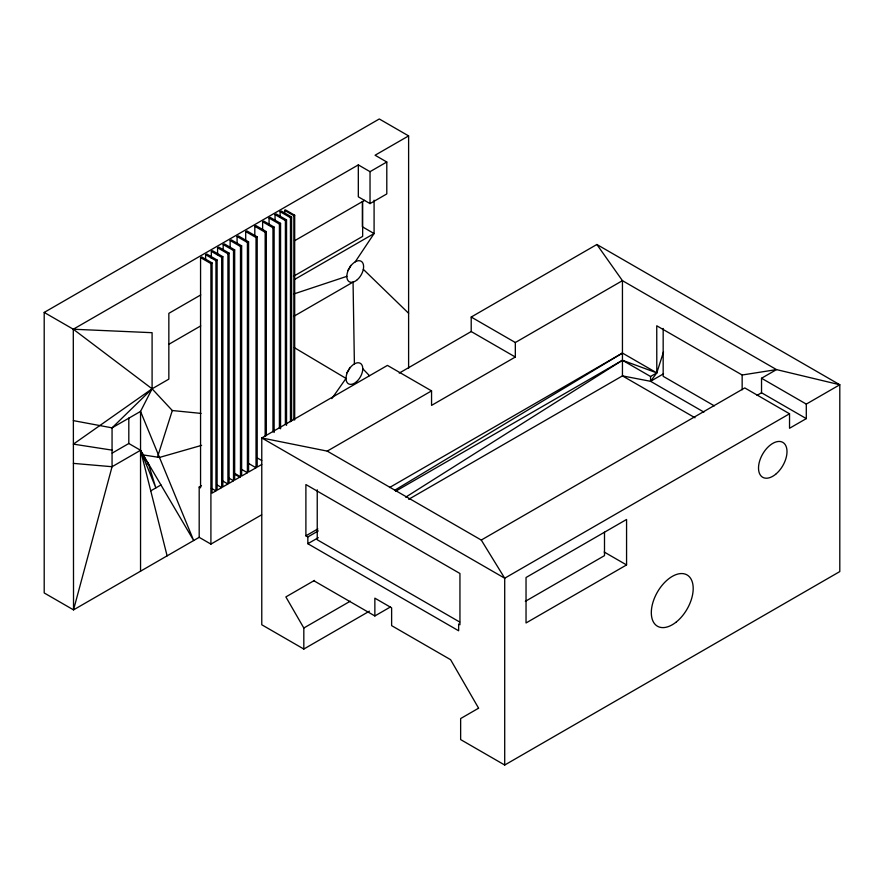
<?xml version="1.0" encoding="UTF-8"?>
<svg xmlns="http://www.w3.org/2000/svg" width="884" height="884" viewBox="0 0 884 884"><rect width="100%" height="100%" fill="white"/><g stroke="black" fill="none" stroke-linecap="round" stroke-linejoin="round"><path stroke-width="1.33" d="M408.607 368.285L408.618 135.904L379.291 118.975L44.2 312.428L44.2 592.954L73.527 609.883L199.187 537.339L210.911 544.113L261.642 514.819M112.202 453.094L128.81 443.503L128.81 418.044M140.545 571.197L140.545 411.414L152.092 388.805L152.092 332.693L73.295 329.224L44.2 312.428M199.187 537.339L199.187 487.04L201.486 485.703M261.741 464.465L257.189 467.095L257.2 236.857L256.04 237.531L256.029 467.758L248.57 472.067L248.581 241.84L247.421 242.503L247.41 472.73L241.641 476.067L241.652 245.84L240.492 246.503L240.481 476.73L234.669 480.089L234.68 249.863L233.52 250.526L233.509 480.763L229.067 483.327L229.078 253.1L227.928 253.763L227.917 483.99L222.834 486.918L222.845 256.692L221.696 257.355L221.685 487.592L217.099 490.233L217.11 260.007L215.961 260.67L215.95 490.896L212.061 493.139L212.072 262.913L201.729 256.935L200.569 257.609L200.558 487.835L199.187 487.04M205.607 260.216L205.607 254.702L206.757 254.028L217.11 260.007M210.911 544.113L210.922 263.576L212.072 262.913M211.342 258.283L211.342 251.387L212.503 250.713L222.845 256.692M217.575 254.68L217.575 247.785L218.724 247.122L229.078 253.1M223.177 250.073L223.177 244.559L224.326 243.885L234.68 249.863M230.138 247.421L230.149 240.525L231.299 239.862L241.652 245.84M237.078 243.42L237.078 236.525L238.227 235.862L248.581 241.84M245.697 241.199L245.697 231.553L246.846 230.89L257.2 236.857M254.813 235.94L254.813 226.282L255.973 225.619L266.316 231.597L266.316 435.624M262.625 230.05L262.625 221.773L263.775 221.111L274.128 227.089L274.117 432.497M265.156 436.298L265.167 232.26L266.316 231.597M269.067 224.956L269.067 218.061L270.217 217.387L280.571 223.365L280.56 428.784M272.968 431.79L272.968 227.752L274.128 227.089M275.046 220.127L275.046 214.602L276.195 213.939L286.549 219.917L286.538 425.326M279.41 428.066L279.421 224.039L280.571 223.365M280.106 217.199L280.106 211.685L281.256 211.022L291.609 216.989L291.598 421.027M284.637 213.143L284.637 210.381L285.466 209.895L294.681 215.221L294.681 420.022M285.388 424.618L285.399 220.58L286.549 219.917M290.449 421.69L290.46 217.663L291.609 216.989M293.842 419.734L293.853 215.707L294.681 215.221M478.531 708.228L460.641 718.559L460.641 739.588L504.709 765.025L839.8 571.572L839.8 384.75L776.506 369.6L622.446 280.659L515.328 342.517L515.328 357.026L431.558 405.391L431.558 390.883L387.435 365.401L261.774 437.956L261.774 624.767L303.82 649.044L303.82 628.016L285.875 596.921L314.494 580.401M307.842 536.953L305.897 535.826L305.897 484.554L459.945 573.495L459.945 624.767L458.641 624.005L458.641 630.778L307.842 543.715L307.842 536.953L318.284 530.919M317.234 489.824L317.234 539.77L459.658 621.993M200.745 294.936L168.844 313.345L168.844 379.126L152.092 388.805L112.058 427.856L112.058 466.719L73.527 609.883L73.295 329.224L358.318 164.899L358.318 196.823L370.031 203.596L386.794 193.928L386.794 162.004L375.081 155.23L408.618 135.904M362.352 201.541L362.352 226.779L374.087 233.553L355.224 261.841M362.661 201.674L362.661 236.371L293.477 276.316M370.031 203.596L370.031 171.673L358.318 164.899M374.087 200.193L374.087 233.553L294.505 279.499M313.875 580.755L374.86 615.96L374.86 598.159L391.623 607.838L391.623 625.64L450.597 659.685L478.598 708.183M399.225 373.103L471.205 331.544L471.205 317.036L596.866 244.492L839.8 384.75L806.296 404.099L761.533 378.253L761.533 392.761L806.296 418.607L806.296 404.099M504.709 765.025L504.709 578.213L481.272 540.058L327.224 451.116L261.774 437.956L504.709 578.213L789.534 413.767L789.534 428.276L806.296 418.607M742.151 389.811L742.162 375.004L656.746 325.787L656.801 372.893L650.558 381.302L622.446 375.888L408.673 499.316M141.882 453.58L141.904 452.608M142.556 455.238L142.589 453.779L143.23 456.895L148.291 463.459L155.849 487.913L140.545 450.276L128.81 443.503M73.295 329.224L152.092 388.805L172.303 410.53L157.485 457.127L143.274 454.94L140.545 450.276L112.058 466.719L73.405 463.382M663.519 351.865L656.801 372.893L650.558 376.496L622.446 360.274L395.535 491.283M331.832 398.618L346.02 378.407L294.361 347.655M152.092 388.805L73.394 444.133L112.014 450.122M405.701 497.173L622.446 360.274L656.801 372.893L622.446 353.059L389.512 487.548M394.783 490.211L622.446 353.059M146.357 464.586L148.291 463.459M370.031 171.673L386.794 162.004M294.505 240.802L364.584 200.348M168.844 344.307L200.745 325.887M293.554 316.472L353.059 282.106L354.396 363.899M150.744 490.863L160.954 484.962M327.224 451.116L431.558 390.883M305.897 535.826L317.842 528.919M307.842 543.715L318.284 537.693M650.558 376.496L650.558 381.302L663.53 373.81M303.82 628.016L350.329 601.164M481.272 540.058L744.77 387.921L789.534 413.767M761.533 378.253L776.506 369.6L742.162 375.004M303.82 649.044L369.413 611.176M374.86 615.96L390.319 607.032M757.058 395.336L761.533 392.761M525.328 601.341L604.501 555.627L604.501 532.212M626.568 564.931L526.035 622.966L526.035 577.506L626.568 519.472L626.568 564.931L604.181 552.014M293.521 294.074L346.848 276.349M201.607 445.359L159.463 457.437L157.485 457.127M172.303 410.53L201.055 413.403M73.372 420.629L112.058 427.856L140.545 411.414L193.673 540.522L143.274 454.94L143.23 456.895L144.766 457.47M714.327 405.867L663.166 376.319L663.166 328.461M650.558 381.302L703.907 412.099M695.012 417.778L622.446 375.888L622.446 280.659L596.866 244.492M471.205 317.036L515.328 342.517M284.637 210.381L293.853 215.707M280.106 211.685L290.46 217.663M275.046 214.602L285.399 220.58M471.205 331.544L515.328 357.026M269.067 218.061L279.421 224.039M262.625 221.773L272.968 227.752M254.813 226.282L265.167 232.26M245.697 231.553L256.04 237.531M237.078 236.525L247.421 242.503M230.149 240.525L240.492 246.503M223.177 244.559L233.52 250.526M217.575 247.785L227.928 253.763M211.342 251.387L221.696 257.355M205.607 254.702L215.961 260.67M200.569 257.609L210.922 263.576M257.111 457.846L261.708 460.498M247.984 463.106L256.029 467.758M240.514 468.752L247.41 472.73M233.586 472.752L240.481 476.73M233.873 473.78L239.741 477.161M228.912 478.1L233.509 480.763M222.16 480.675L227.917 483.99M217.088 484.929L221.685 487.592M211.342 488.244L215.95 490.896M363.324 269.344L408.607 313.267M362.772 368.738L369.457 375.689M140.545 450.276L167.109 555.859M349.92 367.446A11.846 6.84 -60 0 1 346.859 372.761M350.76 265.388A11.846 6.84 -60 0 1 347.688 270.703M676.393 621.905A29.614 17.105 -60 0 0 687.962 575.528A29.614 17.105 -60 0 0 652.403 604.336A29.614 17.105 -60 0 0 676.393 621.905M776.362 473.658A20.144 11.625 -60 0 0 782.893 442.42A20.144 11.625 -60 0 0 759.024 463.415A20.144 11.625 -60 0 0 776.362 473.658M356.561 381.667A11.846 6.84 -60 0 0 360.318 363.313A11.846 6.84 -60 0 0 346.307 375.733A11.846 6.84 -60 0 0 356.561 381.667M357.401 279.609A11.846 6.84 -60 0 0 361.158 261.255A11.846 6.84 -60 0 0 347.136 273.686A11.846 6.84 -60 0 0 357.401 279.609"/></g></svg>
